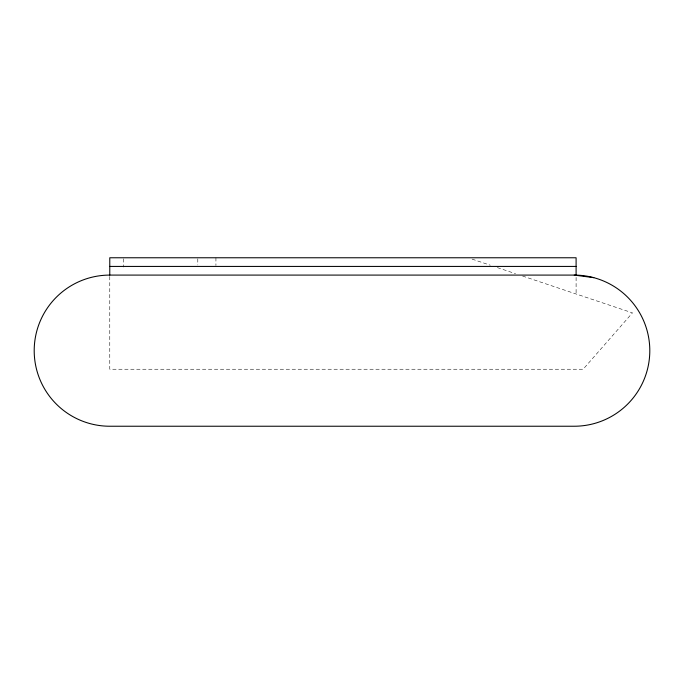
<?xml version="1.0" encoding="UTF-8"?>
<svg xmlns="http://www.w3.org/2000/svg" width="684" height="684" viewBox="0 0 684 684"><rect width="100%" height="100%" fill="white"/><g stroke="black" fill="none" stroke-linecap="round" stroke-linejoin="round"><path stroke-width="0.51" stroke-dasharray="3.42 2.56" d="M472.105 259.125L490.283 265.212M497.345 267.581L515.522 273.677M522.585 276.045L632.469 312.87L583.127 369.24L109.773 369.24L109.773 276.139M576.099 277.405L576.099 293.975M215.93 257.765L215.93 265.46M197.796 258.8L197.796 264.99M123.488 258.8L123.488 267.059"/><path stroke-width="1.03" d="M109.773 266.427L576.099 266.427M574.227 275.088A75.573 75.573 0 0 1 649.8 350.661A75.573 75.573 0 0 1 574.227 426.235L109.773 426.235A75.573 75.573 0 0 1 34.2 350.661A75.573 75.573 0 0 1 109.773 275.088L574.227 275.088L593.789 277.661M576.099 275.336L576.099 257.765L109.773 257.765L109.773 275.088"/></g></svg>
